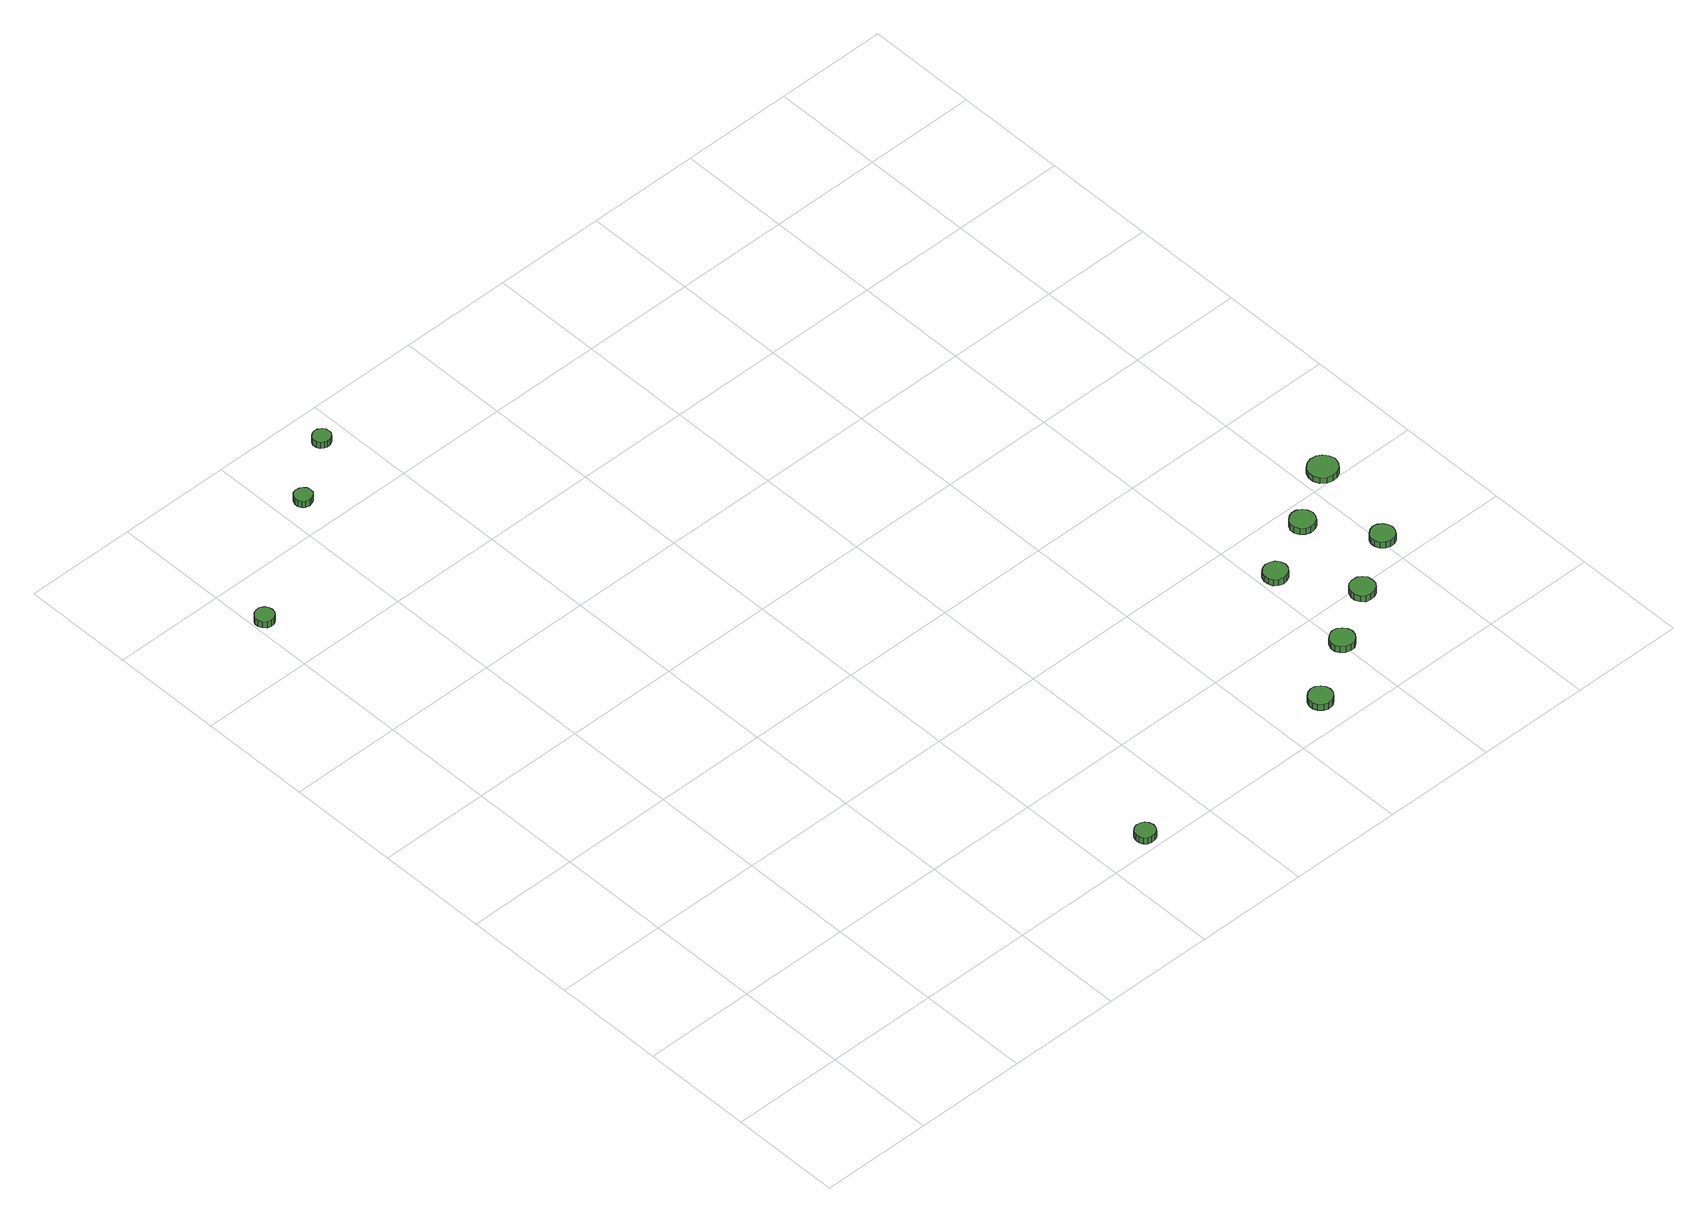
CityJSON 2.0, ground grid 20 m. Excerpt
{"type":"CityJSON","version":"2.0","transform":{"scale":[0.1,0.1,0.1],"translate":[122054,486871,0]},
"CityObjects":{
"tree1":{"type":"SolitaryVegetationObject","attributes":{"function":"something"},"geometry":[{"type":"MultiSurface","lod":"1","boundaries":[[[0,1,2,3,4,5,6,7,8,9,10,11,12,13,14]],[[15,16,17,18,19,20,21,22,23,24,25,26,27,28,29]],[[0,29,28,1]],[[1,28,27,2]],[[2,27,26,3]],[[3,26,25,4]],[[4,25,24,5]],[[5,24,23,6]],[[6,23,22,7]],[[7,22,21,8]],[[8,21,20,9]],[[9,20,19,10]],[[10,19,18,11]],[[11,18,17,12]],[[12,17,16,13]],[[13,16,15,14]],[[14,15,29,0]]]}]},
"tree2":{"type":"SolitaryVegetationObject","attributes":{"function":"something"},"geometry":[{"type":"MultiSurface","lod":"1","boundaries":[[[30,31,32,33,34,35,36,37,38,39,40,41,42,43,44]],[[45,46,47,48,49,50,51,52,53,54,55,56,57,58,59]],[[30,59,58,31]],[[31,58,57,32]],[[32,57,56,33]],[[33,56,55,34]],[[34,55,54,35]],[[35,54,53,36]],[[36,53,52,37]],[[37,52,51,38]],[[38,51,50,39]],[[39,50,49,40]],[[40,49,48,41]],[[41,48,47,42]],[[42,47,46,43]],[[43,46,45,44]],[[44,45,59,30]]]}]},
"tree3":{"type":"SolitaryVegetationObject","attributes":{"function":"something"},"geometry":[{"type":"MultiSurface","lod":"1","boundaries":[[[60,61,62,63,64,65,66,67,68,69,70,71,72,73,74]],[[75,76,77,78,79,80,81,82,83,84,85,86,87,88,89]],[[60,89,88,61]],[[61,88,87,62]],[[62,87,86,63]],[[63,86,85,64]],[[64,85,84,65]],[[65,84,83,66]],[[66,83,82,67]],[[67,82,81,68]],[[68,81,80,69]],[[69,80,79,70]],[[70,79,78,71]],[[71,78,77,72]],[[72,77,76,73]],[[73,76,75,74]],[[74,75,89,60]]]}]},
"tree4":{"type":"SolitaryVegetationObject","attributes":{"function":"something"},"geometry":[{"type":"MultiSurface","lod":"1","boundaries":[[[90,91,92,93,94,95,96,97,98,99,100,101,102,103,104]],[[105,106,107,108,109,110,111,112,113,114,115,116,117,118,119]],[[90,119,118,91]],[[91,118,117,92]],[[92,117,116,93]],[[93,116,115,94]],[[94,115,114,95]],[[95,114,113,96]],[[96,113,112,97]],[[97,112,111,98]],[[98,111,110,99]],[[99,110,109,100]],[[100,109,108,101]],[[101,108,107,102]],[[102,107,106,103]],[[103,106,105,104]],[[104,105,119,90]]]}]},
"tree5":{"type":"SolitaryVegetationObject","attributes":{"function":"something"},"geometry":[{"type":"MultiSurface","lod":"1","boundaries":[[[120,121,122,123,124,125,126,127,128,129,130,131,132,133,134]],[[135,136,137,138,139,140,141,142,143,144,145,146,147,148,149]],[[120,149,148,121]],[[121,148,147,122]],[[122,147,146,123]],[[123,146,145,124]],[[124,145,144,125]],[[125,144,143,126]],[[126,143,142,127]],[[127,142,141,128]],[[128,141,140,129]],[[129,140,139,130]],[[130,139,138,131]],[[131,138,137,132]],[[132,137,136,133]],[[133,136,135,134]],[[134,135,149,120]]]}]},
"tree6":{"type":"SolitaryVegetationObject","attributes":{"function":"something"},"geometry":[{"type":"MultiSurface","lod":"1","boundaries":[[[150,151,152,153,154,155,156,157,158,159,160,161,162,163,164]],[[165,166,167,168,169,170,171,172,173,174,175,176,177,178,179]],[[150,179,178,151]],[[151,178,177,152]],[[152,177,176,153]],[[153,176,175,154]],[[154,175,174,155]],[[155,174,173,156]],[[156,173,172,157]],[[157,172,171,158]],[[158,171,170,159]],[[159,170,169,160]],[[160,169,168,161]],[[161,168,167,162]],[[162,167,166,163]],[[163,166,165,164]],[[164,165,179,150]]]}]},
"tree7":{"type":"SolitaryVegetationObject","attributes":{"function":"something"},"geometry":[{"type":"MultiSurface","lod":"1","boundaries":[[[180,181,182,183,184,185,186,187,188,189,190,191,192,193,194]],[[195,196,197,198,199,200,201,202,203,204,205,206,207,208,209]],[[180,209,208,181]],[[181,208,207,182]],[[182,207,206,183]],[[183,206,205,184]],[[184,205,204,185]],[[185,204,203,186]],[[186,203,202,187]],[[187,202,201,188]],[[188,201,200,189]],[[189,200,199,190]],[[190,199,198,191]],[[191,198,197,192]],[[192,197,196,193]],[[193,196,195,194]],[[194,195,209,180]]]}]},
"tree8":{"type":"SolitaryVegetationObject","attributes":{"function":"something"},"geometry":[{"type":"MultiSurface","lod":"1","boundaries":[[[210,211,212,213,214,215,216,217,218,219,220,221,222,223,224]],[[225,226,227,228,229,230,231,232,233,234,235,236,237,238,239]],[[210,239,238,211]],[[211,238,237,212]],[[212,237,236,213]],[[213,236,235,214]],[[214,235,234,215]],[[215,234,233,216]],[[216,233,232,217]],[[217,232,231,218]],[[218,231,230,219]],[[219,230,229,220]],[[220,229,228,221]],[[221,228,227,222]],[[222,227,226,223]],[[223,226,225,224]],[[224,225,239,210]]]}]},
"tree9":{"type":"SolitaryVegetationObject","attributes":{"function":"something"},"geometry":[{"type":"MultiSurface","lod":"1","boundaries":[[[240,241,242,243,244,245,246,247,248,249,250,251,252,253,254]],[[255,256,257,258,259,260,261,262,263,264,265,266,267,268,269]],[[240,269,268,241]],[[241,268,267,242]],[[242,267,266,243]],[[243,266,265,244]],[[244,265,264,245]],[[245,264,263,246]],[[246,263,262,247]],[[247,262,261,248]],[[248,261,260,249]],[[249,260,259,250]],[[250,259,258,251]],[[251,258,257,252]],[[252,257,256,253]],[[253,256,255,254]],[[254,255,269,240]]]}]},
"tree10":{"type":"SolitaryVegetationObject","attributes":{"function":"something"},"geometry":[{"type":"MultiSurface","lod":"1","boundaries":[[[270,271,272,273,274,275,276,277,278,279,280,281,282,283,284]],[[285,286,287,288,289,290,291,292,293,294,295,296,297,298,299]],[[270,299,298,271]],[[271,298,297,272]],[[272,297,296,273]],[[273,296,295,274]],[[274,295,294,275]],[[275,294,293,276]],[[276,293,292,277]],[[277,292,291,278]],[[278,291,290,279]],[[279,290,289,280]],[[280,289,288,281]],[[281,288,287,282]],[[282,287,286,283]],[[283,286,285,284]],[[284,285,299,270]]]}]},
"tree11":{"type":"SolitaryVegetationObject","attributes":{"function":"something"},"geometry":[{"type":"MultiSurface","lod":"1","boundaries":[[[300,301,302,303,304,305,306,307,308,309,310,311,312,313,314]],[[315,316,317,318,319,320,321,322,323,324,325,326,327,328,329]],[[300,329,328,301]],[[301,328,327,302]],[[302,327,326,303]],[[303,326,325,304]],[[304,325,324,305]],[[305,324,323,306]],[[306,323,322,307]],[[307,322,321,308]],[[308,321,320,309]],[[309,320,319,310]],[[310,319,318,311]],[[311,318,317,312]],[[312,317,316,313]],[[313,316,315,314]],[[314,315,329,300]]]}]}
},
"vertices":[
[37,1312,20],[36,1318,20],[32,1324,20],[26,1328,20],[19,1328,20],[12,1326,20],[7,1321,20],[4,1315,20],[4,1308,20],[7,1302,20],[12,1297,20],[19,1295,20],[26,1295,20],[32,1299,20],[36,1305,20],[36,1305,7],[32,1299,7],[26,1295,7],[19,1295,7],[12,1297,7],[7,1302,7],[4,1308,7],[4,1315,7],[7,1321,7],[12,1326,7],[19,1328,7],[26,1328,7],[32,1324,7],[36,1318,7],[37,1312,7],
[262,1464,19],[261,1470,19],[257,1475,19],[251,1478,19],[245,1479,19],[238,1477,19],[234,1473,19],[231,1467,19],[231,1460,19],[234,1454,19],[238,1450,19],[245,1448,19],[251,1449,19],[257,1452,19],[261,1457,19],[261,1457,6],[257,1452,6],[251,1449,6],[245,1448,6],[238,1450,6],[234,1454,6],[231,1460,6],[231,1467,6],[234,1473,6],[238,1477,6],[245,1479,6],[251,1478,6],[257,1475,6],[261,1470,6],[262,1464,6],
[706,27,21],[704,35,21],[700,41,21],[694,44,21],[686,45,21],[679,43,21],[674,38,21],[671,31,21],[671,24,21],[674,17,21],[679,12,21],[686,10,21],[694,11,21],[700,14,21],[704,20,21],[704,20,8],[700,14,8],[694,11,8],[686,10,8],[679,12,8],[674,17,8],[671,24,8],[671,31,8],[674,38,8],[679,43,8],[686,45,8],[694,44,8],[700,41,8],[704,35,8],[706,27,8],
[372,1538,19],[371,1545,19],[367,1550,19],[361,1553,19],[355,1554,19],[349,1552,19],[344,1548,19],[341,1542,19],[341,1535,19],[344,1529,19],[349,1525,19],[355,1523,19],[361,1524,19],[367,1527,19],[371,1532,19],[371,1532,6],[367,1527,6],[361,1524,6],[355,1523,6],[349,1525,6],[344,1529,6],[341,1535,6],[341,1542,6],[344,1548,6],[349,1552,6],[355,1554,6],[361,1553,6],[367,1550,6],[371,1545,6],[372,1538,6],
[1111,57,21],[1109,66,21],[1104,72,21],[1097,77,21],[1088,78,21],[1080,75,21],[1073,69,21],[1070,61,21],[1070,53,21],[1073,45,21],[1080,39,21],[1088,36,21],[1097,37,21],[1104,42,21],[1109,49,21],[1109,49,8],[1104,42,8],[1097,37,8],[1088,36,8],[1080,39,8],[1073,45,8],[1070,53,8],[1070,61,8],[1073,69,8],[1080,75,8],[1088,78,8],[1097,77,8],[1104,72,8],[1109,66,8],[1111,57,8],
[1224,128,20],[1222,136,20],[1217,143,20],[1210,148,20],[1201,149,20],[1193,146,20],[1186,140,20],[1182,132,20],[1182,123,20],[1186,115,20],[1193,109,20],[1201,107,20],[1210,107,20],[1217,112,20],[1222,119,20],[1222,119,7],[1217,112,7],[1210,107,7],[1201,107,7],[1193,109,7],[1186,115,7],[1182,123,7],[1182,132,7],[1186,140,7],[1193,146,7],[1201,149,7],[1210,148,7],[1217,143,7],[1222,136,7],[1224,128,7],
[1250,306,19],[1248,315,19],[1243,322,19],[1235,326,19],[1227,327,19],[1218,324,19],[1212,319,19],[1209,311,19],[1209,302,19],[1212,294,19],[1218,289,19],[1227,286,19],[1235,287,19],[1243,291,19],[1248,298,19],[1248,298,6],[1243,291,6],[1235,287,6],[1227,286,6],[1218,289,6],[1212,294,6],[1209,302,6],[1209,311,6],[1212,319,6],[1218,324,6],[1227,327,6],[1235,326,6],[1243,322,6],[1248,315,6],[1250,306,6],
[1324,188,20],[1323,197,20],[1317,204,20],[1310,209,20],[1301,209,20],[1292,207,20],[1286,201,20],[1282,193,20],[1282,184,20],[1286,175,20],[1292,169,20],[1301,167,20],[1310,168,20],[1317,172,20],[1323,179,20],[1323,179,7],[1317,172,7],[1310,168,7],[1301,167,7],[1292,169,7],[1286,175,7],[1282,184,7],[1282,193,7],[1286,201,7],[1292,207,7],[1301,209,7],[1310,209,7],[1317,204,7],[1323,197,7],[1324,188,7],
[1359,360,19],[1357,369,19],[1352,376,19],[1344,381,19],[1335,382,19],[1327,379,19],[1320,373,19],[1316,365,19],[1316,356,19],[1320,348,19],[1327,342,19],[1335,339,19],[1344,340,19],[1352,344,19],[1357,352,19],[1357,352,6],[1352,344,6],[1344,340,6],[1335,339,6],[1327,342,6],[1320,348,6],[1316,356,6],[1316,365,6],[1320,373,6],[1327,379,6],[1335,382,6],[1344,381,6],[1352,376,6],[1357,369,6],[1359,360,6],
[1427,252,20],[1425,260,20],[1420,267,20],[1413,272,20],[1404,273,20],[1396,270,20],[1389,264,20],[1386,256,20],[1386,248,20],[1389,240,20],[1396,234,20],[1404,231,20],[1413,232,20],[1420,236,20],[1425,243,20],[1425,243,7],[1420,236,7],[1413,232,7],[1404,231,7],[1396,234,7],[1389,240,7],[1386,248,7],[1386,256,7],[1389,264,7],[1396,270,7],[1404,273,7],[1413,272,7],[1420,267,7],[1425,260,7],[1427,252,7],
[1466,423,19],[1463,433,19],[1457,442,19],[1448,447,19],[1437,448,19],[1427,445,19],[1419,438,19],[1415,428,19],[1415,418,19],[1419,408,19],[1427,401,19],[1437,398,19],[1448,399,19],[1457,404,19],[1463,413,19],[1463,413,7],[1457,404,7],[1448,399,7],[1437,398,7],[1427,401,7],[1419,408,7],[1415,418,7],[1415,428,7],[1419,438,7],[1427,445,7],[1437,448,7],[1448,447,7],[1457,442,7],[1463,433,7],[1466,423,7]
]}
